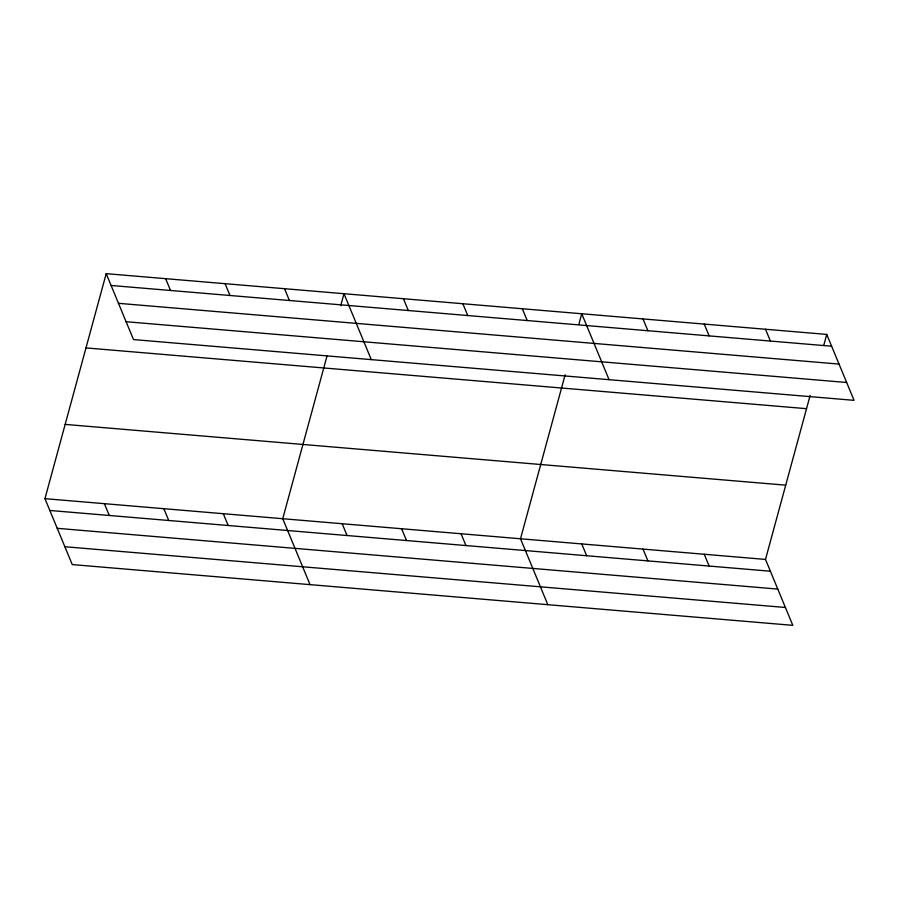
<?xml version="1.0" encoding="UTF-8"?>
<svg xmlns="http://www.w3.org/2000/svg" width="899" height="899" viewBox="0 0 899 899"><rect width="100%" height="100%" fill="white"/><g stroke="black" fill="none" stroke-linecap="round" stroke-linejoin="round"><path stroke-width="1.35" d="M810.145 395.414L765.499 559.425L792.806 625.344L72.257 564.583L44.95 498.664L106.194 273.656L826.743 334.417L854.05 400.336L133.501 339.575L106.194 273.656M327.011 356.026L282.736 518.712L310.031 584.631M340.732 305.649L343.98 293.715L371.287 359.634M565.156 374.748L520.51 538.759L547.817 604.679M578.866 324.37L581.754 313.762L609.061 379.681M823.855 345.025L826.743 334.417M111.083 285.466L831.631 346.216M118.477 303.323L839.037 364.084M126.107 321.718L846.656 382.48M85.989 347.913L806.538 408.674M65.166 424.407L785.715 485.168M44.95 498.664L765.499 559.425M49.838 510.463L770.387 571.225M57.233 528.32L777.781 589.081M64.863 546.727L785.411 607.477M765.499 329.259L770.387 341.058M704.254 324.089L709.142 335.889M643.01 318.92L647.898 330.731M704.254 554.256L709.142 566.055M643.01 549.087L647.898 560.897M522.308 308.75L527.207 320.55M581.765 543.929L586.654 555.728M462.873 303.738L467.761 315.538M403.426 298.726L408.315 310.526M461.063 533.748L465.952 545.558M401.617 528.736L406.517 540.546M284.534 288.703L289.422 300.502M342.182 523.724L347.07 535.523M225.087 283.691L229.975 295.49M165.641 278.668L170.529 290.478M223.289 513.7L228.177 525.499M163.843 508.688L168.731 520.487M104.396 503.676L109.285 515.475"/></g></svg>
